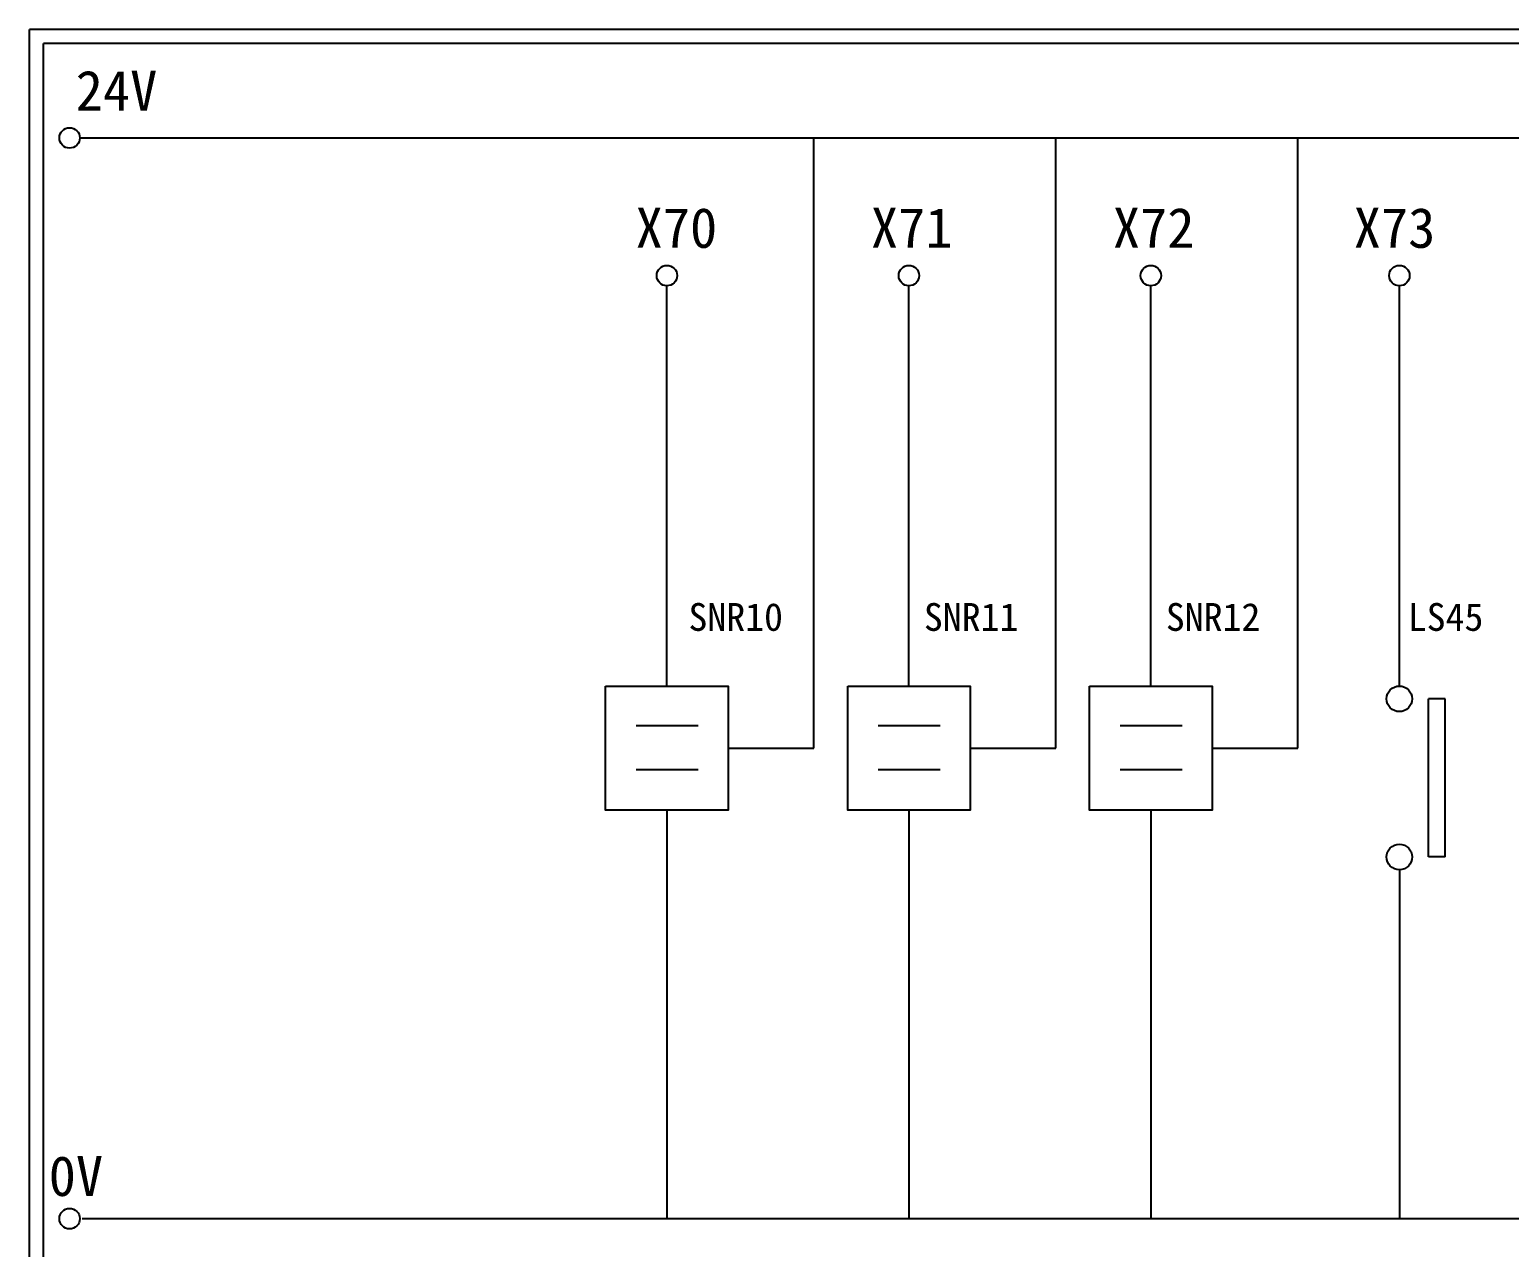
# Model space of a CAD drawing. Extents: x 325 to 612, y 3 to 207.
# Drawn here: x 325.3 to 458.5, y 97.4 to 207 of the extents above; entities that cross this region are included whole.
import ezdxf

# ---------------------------------------------------------------- set-up
doc = ezdxf.new("R2010")
doc.units = 0
doc.layers.get('0').update_dxf_attribs({"linetype": 'CONTINUOUS'})
doc.layers.add('圖框層', color=7, linetype='CONTINUOUS')
doc.layers.add('標尺寸層', color=3, linetype='CONTINUOUS')
doc.styles.add('STSL', font='kaiu.ttf')

msp = doc.modelspace()

# ---------------------------------------------------------------- linework, layer by layer
for p, q in [((395.91, 142.31), (395.91, 197.22)), ((417.69, 142.31), (417.69, 197.22)), ((439.48, 142.31), (439.48, 197.22)), ((382.69, 147.89), (382.69, 183.91)), ((404.47, 147.89), (404.47, 183.91)), ((426.25, 147.89), (426.25, 183.91)), ((448.62, 147.89), (448.62, 183.91)), ((452.73, 146.74), (451.23, 146.74)), ((388.2, 142.31), (395.91, 142.31)), ((409.98, 142.31), (417.69, 142.31)), ((431.77, 142.31), (439.48, 142.31)), ((382.69, 136.73), (382.69, 99.96)), ((404.47, 136.73), (404.47, 99.96)), ((426.25, 136.73), (426.25, 99.96)), ((452.73, 132.51), (451.23, 132.51)), ((448.62, 131.36), (448.62, 99.96))]:
    msp.add_line(p, q)
for points in [[(377.17, 147.89), (388.2, 147.89), (388.2, 136.73), (377.17, 136.73)], [(398.96, 147.89), (409.98, 147.89), (409.98, 136.73), (398.96, 136.73)], [(420.74, 147.89), (431.77, 147.89), (431.77, 136.73), (420.74, 136.73)]]:
    msp.add_lwpolyline(points, close=True)
at = {"layer": '圖框層', "color": 7}
for p, q in [((612.32, 206.97), (325.32, 206.97)), ((325.32, 3), (325.32, 206.97)), ((611.07, 205.72), (326.57, 205.72)), ((326.57, 4.25), (326.57, 205.72))]:
    msp.add_line(p, q, dxfattribs=at)
at = {"layer": '標尺寸層', "color": 7}
for p, q in [((329.84, 197.22), (607.44, 197.22)), ((451.23, 132.51), (451.23, 146.74)), ((452.73, 132.51), (452.73, 146.74)), ((379.93, 144.34), (385.49, 144.34)), ((401.71, 144.34), (407.28, 144.34)), ((423.49, 144.34), (429.06, 144.34)), ((379.93, 140.37), (385.49, 140.37)), ((401.71, 140.37), (407.28, 140.37)), ((423.49, 140.37), (429.06, 140.37)), ((330.05, 99.96), (607.92, 99.96))]:
    msp.add_line(p, q, dxfattribs=at)
for centre, radius in [((328.92, 197.22), 0.92), ((382.69, 184.83), 0.92), ((404.47, 184.83), 0.92), ((426.25, 184.83), 0.92), ((448.62, 184.83), 0.92), ((448.62, 146.74), 1.15), ((448.62, 132.51), 1.15), ((328.92, 99.96), 0.92)]:
    msp.add_circle(centre, radius, dxfattribs=at)

# ---------------------------------------------------------------- texts
at = {"layer": '圖框層', "color": 4, "style": 'STSL'}
for s, height, p in [('24V', 3.6, (329.47, 199.68)), ('X70', 3.6, (379.87, 187.33)), ('X71', 3.6, (401.05, 187.33)), ('X72', 3.6, (422.83, 187.33)), ('X73', 3.6, (444.51, 187.33)), ('SNR10', 2.5, (384.63, 152.86)), ('SNR11', 2.5, (405.82, 152.86)), ('SNR12', 2.5, (427.6, 152.86)), ('LS45', 2.5, (449.38, 152.86)), ('0V', 3.6, (327.04, 102))]:
    msp.add_text(s, height=height, dxfattribs=at).set_placement(p)

doc.saveas('drawing.dxf')
